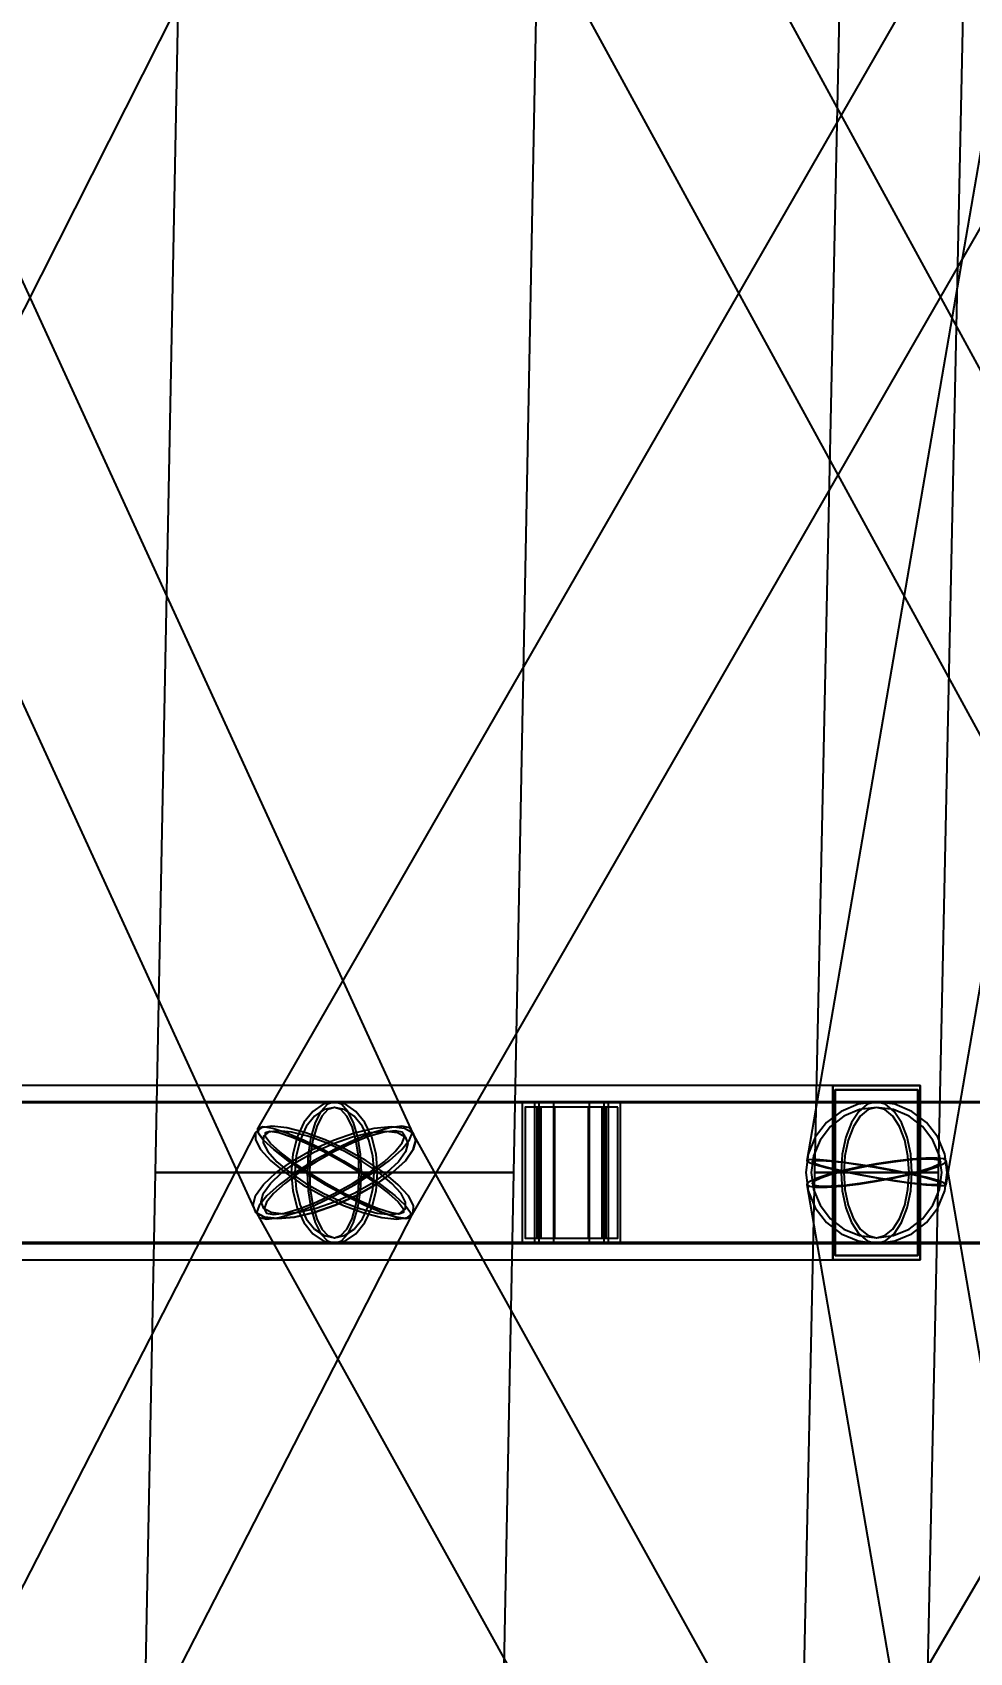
# Model space of a CAD drawing. Header units: millimetres. Extents: x -123812 to 252100, y -3000 to 639000.
# Drawn here: x -6728 to -4037, y 423622 to 428275 of the extents above; entities that cross this region are included whole.
import ezdxf

# ---------------------------------------------------------------- set-up
doc = ezdxf.new("R2010")
doc.units = ezdxf.units.MM
doc.layers.add('D-STR-DIM', color=7, linetype='Continuous', lineweight=13)
doc.layers.add('D-STR-STRC', color=7, linetype='Continuous', lineweight=25)
doc.styles.add('OpenSansCondensed-Light', font='OpenSansCondensed-Light.ttf')
doc.styles.add('TOWER_UNICODE', font='Arial Unicode.ttf')
doc.dimstyles.new('EZDXF', dxfattribs={"dimtxt": 0.25, "dimasz": 0.175, "dimexe": 0.375, "dimexo": 0.125, "dimgap": 0.1, "dimtad": 1, "dimlfac": 100, "dimzin": 12, "dimdsep": 46, "dimtxsty": 'OpenSansCondensed-Light', "dimblk": 'ARCHTICK', "dimcen": 2.5, "dimazin": 3, "dimtfac": 0.5, "dimtmove": 2, "dimatfit": 3})

# ---------------------------------------------------------------- blocks, each defined once
blk = doc.blocks.new('_ARCHTICK')
at = {"color": 0, "linetype": 'BYBLOCK', "const_width": 0.15}
blk.add_lwpolyline([(-0.5, -0.5), (0.5, 0.5)], dxfattribs=at)

msp = doc.modelspace()

# ---------------------------------------------------------------- linework, layer by layer
at = {"layer": 'D-STR-STRC'}
for points in [[(-200.3, 450034.3), (-4504.8, 425034.3), (-4498, 425029.2), (-4478, 425022.1), (-4446.2, 425013.5), (-4404.7, 425004), (-4356.4, 424994.2), (-4304.6, 424984.8), (-4252.7, 424976.5), (-4204.4, 424969.7), (-4163, 424965), (-4131.1, 424962.7), (-4111.1, 424963), (-4104.3, 424965.7), (200.3, 449965.7)], [(-8062, 424885.7), (-5537.1, 429885.7), (-5536.4, 429906.7), (-5551.2, 429934), (-5580.5, 429965.8), (-5622.3, 430000), (-5673.8, 430034.2), (-5731.4, 430066), (-5791.2, 430093.3), (-5849.2, 430114.3), (-5901.3, 430127.5), (-5944.1, 430132), (-5974.6, 430127.5), (-5990.7, 430114.3), (-8515.7, 425114.3)], [(-3203.2, 430127.5), (-6080.7, 425127.5), (-6080, 425114.3), (-6064.4, 425093.3), (-6034.9, 425066), (-5993.6, 425034.2), (-5943.2, 425000), (-5887.3, 424965.8), (-5829.6, 424934), (-5774, 424906.7), (-5724.3, 424885.7), (-5684, 424872.5), (-5655.8, 424868), (-5641.5, 424872.5), (-2764, 429872.5)], [(-8376.5, 429885.7), (-6086.2, 424885.7), (-6062.2, 424872.5), (-6024.6, 424868), (-5975.7, 424872.5), (-5919.1, 424885.7), (-5858.5, 424906.7), (-5798.1, 424934), (-5742, 424965.8), (-5694, 425000), (-5657.4, 425034.2), (-5634.7, 425066), (-5627.4, 425093.3), (-5636, 425114.3), (-7926.3, 430114.3)], [(-5988.6, 429885.7), (-3258.6, 424885.7), (-3251.1, 424872.5), (-3228.8, 424868), (-3193.2, 424872.5), (-3146.7, 424885.7), (-3092.6, 424906.7), (-3034.5, 424934), (-2976.3, 424965.8), (-2922.1, 425000), (-2875.4, 425034.2), (-2839.6, 425066), (-2817.1, 425093.3), (-2809.3, 425114.3), (-5539.2, 430114.3)], [(-8288.9, 424796.8), (-5861.1, 424796.8), (-5829.1, 424803.7), (-5799.3, 424824), (-5773.6, 424856.3), (-5754, 424898.4), (-5741.6, 424947.4), (-5737.4, 425000), (-5741.6, 425052.6), (-5754, 425101.6), (-5773.6, 425143.7), (-5799.3, 425176), (-5829.1, 425196.3), (-5861.1, 425203.2), (-8288.9, 425203.2)], [(-8288.9, 424796.8), (-5861.1, 424796.8), (-5829.1, 424803.7), (-5799.3, 424824), (-5773.6, 424856.3), (-5754, 424898.4), (-5741.6, 424947.4), (-5737.4, 425000), (-5741.6, 425052.6), (-5754, 425101.6), (-5773.6, 425143.7), (-5799.3, 425176), (-5829.1, 425196.3), (-5861.1, 425203.2), (-8288.9, 425203.2)], [(-3033.9, 425203.2), (-5861.1, 425203.2), (-5881.2, 425196.3), (-5900, 425176), (-5916.1, 425143.7), (-5928.5, 425101.6), (-5936.2, 425052.6), (-5938.9, 425000), (-5936.2, 424947.4), (-5928.5, 424898.4), (-5916.1, 424856.3), (-5900, 424824), (-5881.2, 424803.7), (-5861.1, 424796.8), (-3033.9, 424796.8)], [(-3033.9, 425203.2), (-5861.1, 425203.2), (-5881.2, 425196.3), (-5900, 425176), (-5916.1, 425143.7), (-5928.5, 425101.6), (-5936.2, 425052.6), (-5938.9, 425000), (-5936.2, 424947.4), (-5928.5, 424898.4), (-5916.1, 424856.3), (-5900, 424824), (-5881.2, 424803.7), (-5861.1, 424796.8), (-3033.9, 424796.8)], [(0, 425203.2), (-4304.6, 425203.2), (-4330.9, 425196.3), (-4355.4, 425176), (-4376.4, 425143.7), (-4392.6, 425101.6), (-4402.7, 425052.6), (-4406.2, 425000), (-4402.7, 424947.4), (-4392.6, 424898.4), (-4376.4, 424856.3), (-4355.4, 424824), (-4330.9, 424803.7), (-4304.6, 424796.8), (0, 424796.8)], [(0, 425203.2), (-4304.6, 425203.2), (-4330.9, 425196.3), (-4355.4, 425176), (-4376.4, 425143.7), (-4392.6, 425101.6), (-4402.7, 425052.6), (-4406.2, 425000), (-4402.7, 424947.4), (-4392.6, 424898.4), (-4376.4, 424856.3), (-4355.4, 424824), (-4330.9, 424803.7), (-4304.6, 424796.8), (0, 424796.8)], [(-8200.2, 419884.3), (-5635, 424884.3), (-5634.1, 424905.5), (-5648.7, 424933.2), (-5677.8, 424965.4), (-5719.4, 425000), (-5770.6, 425034.6), (-5828, 425066.8), (-5887.6, 425094.5), (-5945.5, 425115.7), (-5997.6, 425129), (-6040.4, 425133.6), (-6071, 425129), (-6087.2, 425115.7), (-8652.5, 420115.7)], [(-5739.6, 419871), (-2815.2, 424871), (-2815.8, 424884.3), (-2831.2, 424905.5), (-2860.4, 424933.2), (-2901.5, 424965.4), (-2951.6, 425000), (-3007.3, 425034.6), (-3064.8, 425066.8), (-3120.2, 425094.5), (-3169.7, 425115.7), (-3210, 425129), (-3238.3, 425133.6), (-3252.7, 425129), (-6177.1, 420129)], [(-2860.4, 420115.7), (-5637.2, 425115.7), (-5644.8, 425129), (-5667.1, 425133.6), (-5702.6, 425129), (-5748.9, 425115.7), (-5802.8, 425094.5), (-5860.8, 425066.8), (-5918.7, 425034.6), (-5972.8, 425000), (-6019.2, 424965.4), (-6054.8, 424933.2), (-6077.3, 424905.5), (-6085, 424884.3), (-3308.1, 419884.3)], [(200.3, 400034), (-4104.3, 425034), (-4111.1, 425039.3), (-4131.1, 425041.9), (-4162.9, 425041.7), (-4204.4, 425038.6), (-4252.7, 425032.9), (-4304.6, 425025), (-4356.4, 425015.4), (-4404.7, 425004.7), (-4446.2, 424993.7), (-4478, 424983.1), (-4498, 424973.7), (-4504.9, 424966), (-200.3, 399966)]]:
    msp.add_lwpolyline(points, dxfattribs=at)
for points in [[(-4482.4, 425000), (-4126.8, 425000), (-3594.4, 450000), (-3950, 450000)], [(-4482.4, 425000), (-4126.8, 425000), (-3594.4, 450000), (-3950, 450000)], [(-6375.9, 425000), (-5346.3, 425000), (-5249.6, 430000), (-6278.2, 430000)], [(-6375.9, 425000), (-5346.3, 425000), (-5249.6, 430000), (-6278.2, 430000)], [(-9098, 424750), (-4179.6, 424750), (-4179.6, 425250), (-9098, 425250)], [(-9098, 424750), (-4179.6, 424750), (-4179.6, 425250), (-9098, 425250)], [(-4429.6, 425250), (-4179.6, 425250), (-4179.6, 424750), (-4429.6, 424750)], [(-4179.6, 425250), (-4429.6, 425250), (-4429.6, 424750), (-4179.6, 424750)], [(-10257.9, 424800), (-5074.5, 424800), (-5074.5, 425200), (-10257.9, 425200)], [(-9114.4, 424800), (-5039.2, 424800), (-5039.2, 425200), (-9114.4, 425200)], [(-9114.4, 424800), (-5039.2, 424800), (-5039.2, 425200), (-9114.4, 425200)], [(-5984.8, 425000), (-5980.6, 424947.4), (-5968.2, 424898.4), (-5948.6, 424856.3), (-5923, 424824), (-5893.1, 424803.7), (-5861.1, 424796.8), (-5829.1, 424803.7), (-5799.3, 424824), (-5773.6, 424856.3), (-5754, 424898.4), (-5741.6, 424947.4), (-5737.4, 425000), (-5741.6, 425052.6), (-5754, 425101.6), (-5773.6, 425143.7), (-5799.3, 425176), (-5829.1, 425196.3), (-5861.1, 425203.2), (-5893.1, 425196.3), (-5923, 425176), (-5948.6, 425143.7), (-5968.2, 425101.6), (-5980.6, 425052.6)], [(-5984.8, 425000), (-5980.6, 424947.4), (-5968.2, 424898.4), (-5948.6, 424856.3), (-5923, 424824), (-5893.1, 424803.7), (-5861.1, 424796.8), (-5829.1, 424803.7), (-5799.3, 424824), (-5773.6, 424856.3), (-5754, 424898.4), (-5741.6, 424947.4), (-5737.4, 425000), (-5741.6, 425052.6), (-5754, 425101.6), (-5773.6, 425143.7), (-5799.3, 425176), (-5829.1, 425196.3), (-5861.1, 425203.2), (-5893.1, 425196.3), (-5923, 425176), (-5948.6, 425143.7), (-5968.2, 425101.6), (-5980.6, 425052.6)], [(-5938.9, 425000), (-5936.2, 424947.4), (-5928.5, 424898.4), (-5916.1, 424856.3), (-5900, 424824), (-5881.2, 424803.7), (-5861.1, 424796.8), (-5841, 424803.7), (-5822.2, 424824), (-5806.1, 424856.3), (-5793.8, 424898.4), (-5786, 424947.4), (-5783.3, 425000), (-5786, 425052.6), (-5793.8, 425101.6), (-5806.1, 425143.7), (-5822.2, 425176), (-5841, 425196.3), (-5861.1, 425203.2), (-5881.2, 425196.3), (-5900, 425176), (-5916.1, 425143.7), (-5928.5, 425101.6), (-5936.2, 425052.6)], [(-5938.9, 425000), (-5936.2, 424947.4), (-5928.5, 424898.4), (-5916.1, 424856.3), (-5900, 424824), (-5881.2, 424803.7), (-5861.1, 424796.8), (-5841, 424803.7), (-5822.2, 424824), (-5806.1, 424856.3), (-5793.8, 424898.4), (-5786, 424947.4), (-5783.3, 425000), (-5786, 425052.6), (-5793.8, 425101.6), (-5806.1, 425143.7), (-5822.2, 425176), (-5841, 425196.3), (-5861.1, 425203.2), (-5881.2, 425196.3), (-5900, 425176), (-5916.1, 425143.7), (-5928.5, 425101.6), (-5936.2, 425052.6)], [(-5039.2, 425200), (-5322, 425200), (-5322, 424800), (-5039.2, 424800)], [(-5039.2, 425200), (-5322, 425200), (-5322, 424800), (-5039.2, 424800)], [(-5074.5, 425200), (-5286.7, 425200), (-5286.7, 424800), (-5074.5, 424800)], [(-5274.3, 424800), (93.8, 424800), (93.8, 425200), (-5274.3, 425200)], [(-5086.8, 425200), (-5274.3, 425200), (-5274.3, 424800), (-5086.8, 424800)], [(-5232.3, 424800), (51.8, 424800), (51.8, 425200), (-5232.3, 425200)], [(-5128.8, 425200), (-5232.3, 425200), (-5232.3, 424800), (-5128.8, 424800)], [(-5232.3, 424800), (51.8, 424800), (51.8, 425200), (-5232.3, 425200)], [(-5128.8, 425200), (-5232.3, 425200), (-5232.3, 424800), (-5128.8, 424800)], [(-4507.8, 425000), (-4500.8, 424947.4), (-4480.5, 424898.4), (-4448.3, 424856.3), (-4406.2, 424824), (-4357.2, 424803.7), (-4304.6, 424796.8), (-4252, 424803.7), (-4203, 424824), (-4160.9, 424856.3), (-4128.6, 424898.4), (-4108.3, 424947.4), (-4101.4, 425000), (-4108.3, 425052.6), (-4128.6, 425101.6), (-4160.9, 425143.7), (-4203, 425176), (-4252, 425196.3), (-4304.6, 425203.2), (-4357.2, 425196.3), (-4406.2, 425176), (-4448.3, 425143.7), (-4480.5, 425101.6), (-4500.8, 425052.6)], [(-4423.6, 425238), (-4185.6, 425238), (-4185.6, 424762), (-4423.6, 424762)], [(-4185.6, 425238), (-4423.6, 425238), (-4423.6, 424762), (-4185.6, 424762)], [(-4406.2, 425000), (-4402.7, 424947.4), (-4392.6, 424898.4), (-4376.4, 424856.3), (-4355.4, 424824), (-4330.9, 424803.7), (-4304.6, 424796.8), (-4278.3, 424803.7), (-4253.8, 424824), (-4232.7, 424856.3), (-4216.6, 424898.4), (-4206.4, 424947.4), (-4203, 425000), (-4206.4, 425052.6), (-4216.6, 425101.6), (-4232.7, 425143.7), (-4253.8, 425176), (-4278.3, 425196.3), (-4304.6, 425203.2), (-4330.9, 425196.3), (-4355.4, 425176), (-4376.4, 425143.7), (-4392.6, 425101.6), (-4402.7, 425052.6)], [(-4406.2, 425000), (-4402.7, 424947.4), (-4392.6, 424898.4), (-4376.4, 424856.3), (-4355.4, 424824), (-4330.9, 424803.7), (-4304.6, 424796.8), (-4278.3, 424803.7), (-4253.8, 424824), (-4232.7, 424856.3), (-4216.6, 424898.4), (-4206.4, 424947.4), (-4203, 425000), (-4206.4, 425052.6), (-4216.6, 425101.6), (-4232.7, 425143.7), (-4253.8, 425176), (-4278.3, 425196.3), (-4304.6, 425203.2), (-4330.9, 425196.3), (-4355.4, 425176), (-4376.4, 425143.7), (-4392.6, 425101.6), (-4402.7, 425052.6)], [(-5975.1, 425000), (-5971.2, 424951.5), (-5959.8, 424906.4), (-5941.7, 424867.6), (-5918.1, 424837.9), (-5890.6, 424819.2), (-5861.1, 424812.8), (-5831.6, 424819.2), (-5804.1, 424837.9), (-5780.5, 424867.6), (-5762.4, 424906.4), (-5751, 424951.5), (-5747.2, 425000), (-5751, 425048.5), (-5762.4, 425093.6), (-5780.5, 425132.4), (-5804.1, 425162.1), (-5831.6, 425180.8), (-5861.1, 425187.2), (-5890.6, 425180.8), (-5918.1, 425162.1), (-5941.7, 425132.4), (-5959.8, 425093.6), (-5971.2, 425048.5)], [(-5975.1, 425000), (-5971.2, 424951.5), (-5959.8, 424906.4), (-5941.7, 424867.6), (-5918.1, 424837.9), (-5890.6, 424819.2), (-5861.1, 424812.8), (-5831.6, 424819.2), (-5804.1, 424837.9), (-5780.5, 424867.6), (-5762.4, 424906.4), (-5751, 424951.5), (-5747.2, 425000), (-5751, 425048.5), (-5762.4, 425093.6), (-5780.5, 425132.4), (-5804.1, 425162.1), (-5831.6, 425180.8), (-5861.1, 425187.2), (-5890.6, 425180.8), (-5918.1, 425162.1), (-5941.7, 425132.4), (-5959.8, 425093.6), (-5971.2, 425048.5)], [(-5932.7, 425000), (-5930.3, 424951.5), (-5923.2, 424906.4), (-5911.8, 424867.6), (-5896.9, 424837.9), (-5879.7, 424819.2), (-5861.1, 424812.8), (-5842.6, 424819.2), (-5825.3, 424837.9), (-5810.5, 424867.6), (-5799.1, 424906.4), (-5791.9, 424951.5), (-5789.5, 425000), (-5791.9, 425048.5), (-5799.1, 425093.6), (-5810.5, 425132.4), (-5825.3, 425162.1), (-5842.6, 425180.8), (-5861.1, 425187.2), (-5879.7, 425180.8), (-5896.9, 425162.1), (-5911.8, 425132.4), (-5923.2, 425093.6), (-5930.3, 425048.5)], [(-5932.7, 425000), (-5930.3, 424951.5), (-5923.2, 424906.4), (-5911.8, 424867.6), (-5896.9, 424837.9), (-5879.7, 424819.2), (-5861.1, 424812.8), (-5842.6, 424819.2), (-5825.3, 424837.9), (-5810.5, 424867.6), (-5799.1, 424906.4), (-5791.9, 424951.5), (-5789.5, 425000), (-5791.9, 425048.5), (-5799.1, 425093.6), (-5810.5, 425132.4), (-5825.3, 425162.1), (-5842.6, 425180.8), (-5861.1, 425187.2), (-5879.7, 425180.8), (-5896.9, 425162.1), (-5911.8, 425132.4), (-5923.2, 425093.6), (-5930.3, 425048.5)], [(-5047.6, 425188), (-5313.5, 425188), (-5313.5, 424812), (-5047.6, 424812)], [(-5047.6, 425188), (-5313.5, 425188), (-5313.5, 424812), (-5047.6, 424812)], [(-5080.8, 425188), (-5280.3, 425188), (-5280.3, 424812), (-5080.8, 424812)], [(-5092.4, 425188), (-5268.7, 425188), (-5268.7, 424812), (-5092.4, 424812)], [(-5131.9, 425188), (-5229.2, 425188), (-5229.2, 424812), (-5131.9, 424812)], [(-5131.9, 425188), (-5229.2, 425188), (-5229.2, 424812), (-5131.9, 424812)], [(-4491.8, 425000), (-4485.4, 424951.5), (-4466.7, 424906.4), (-4436.9, 424867.6), (-4398.2, 424837.9), (-4353, 424819.2), (-4304.6, 424812.8), (-4256.1, 424819.2), (-4211, 424837.9), (-4172.2, 424867.6), (-4142.5, 424906.4), (-4123.8, 424951.5), (-4117.4, 425000), (-4123.8, 425048.5), (-4142.5, 425093.6), (-4172.2, 425132.4), (-4211, 425162.1), (-4256.1, 425180.8), (-4304.6, 425187.2), (-4353, 425180.8), (-4398.2, 425162.1), (-4436.9, 425132.4), (-4466.7, 425093.6), (-4485.4, 425048.5)], [(-4398.2, 425000), (-4395, 424951.5), (-4385.6, 424906.4), (-4370.8, 424867.6), (-4351.4, 424837.9), (-4328.8, 424819.2), (-4304.6, 424812.8), (-4280.3, 424819.2), (-4257.8, 424837.9), (-4238.4, 424867.6), (-4223.5, 424906.4), (-4214.2, 424951.5), (-4211, 425000), (-4214.2, 425048.5), (-4223.5, 425093.6), (-4238.4, 425132.4), (-4257.8, 425162.1), (-4280.3, 425180.8), (-4304.6, 425187.2), (-4328.8, 425180.8), (-4351.4, 425162.1), (-4370.8, 425132.4), (-4385.6, 425093.6), (-4395, 425048.5)], [(-4398.2, 425000), (-4395, 424951.5), (-4385.6, 424906.4), (-4370.8, 424867.6), (-4351.4, 424837.9), (-4328.8, 424819.2), (-4304.6, 424812.8), (-4280.3, 424819.2), (-4257.8, 424837.9), (-4238.4, 424867.6), (-4223.5, 424906.4), (-4214.2, 424951.5), (-4211, 425000), (-4214.2, 425048.5), (-4223.5, 425093.6), (-4238.4, 425132.4), (-4257.8, 425162.1), (-4280.3, 425180.8), (-4304.6, 425187.2), (-4328.8, 425180.8), (-4351.4, 425162.1), (-4370.8, 425132.4), (-4385.6, 425093.6), (-4395, 425048.5)], [(-5694, 425000), (-5742, 424965.8), (-5798.1, 424934), (-5858.5, 424906.7), (-5919.1, 424885.7), (-5975.7, 424872.5), (-6024.6, 424868), (-6062.2, 424872.5), (-6086.2, 424885.7), (-6094.8, 424906.7), (-6087.5, 424934), (-6064.8, 424965.8), (-6028.2, 425000), (-5980.2, 425034.2), (-5924.1, 425066), (-5863.7, 425093.3), (-5803.1, 425114.3), (-5746.5, 425127.5), (-5697.7, 425132), (-5660, 425127.5), (-5636, 425114.3), (-5627.4, 425093.3), (-5634.7, 425066), (-5657.4, 425034.2)], [(-6002.9, 425000), (-5951.6, 424965.4), (-5894.2, 424933.2), (-5834.6, 424905.5), (-5776.7, 424884.3), (-5724.6, 424871), (-5681.8, 424866.4), (-5651.3, 424871), (-5635, 424884.3), (-5634.1, 424905.5), (-5648.7, 424933.2), (-5677.8, 424965.4), (-5719.4, 425000), (-5770.6, 425034.6), (-5828, 425066.8), (-5887.6, 425094.5), (-5945.5, 425115.7), (-5997.6, 425129), (-6040.4, 425133.6), (-6071, 425129), (-6087.2, 425115.7), (-6088.1, 425094.5), (-6073.5, 425066.8), (-6044.4, 425034.6)], [(-5972.8, 425000), (-6019.2, 424965.4), (-6054.8, 424933.2), (-6077.3, 424905.5), (-6085, 424884.3), (-6077.4, 424871), (-6055.2, 424866.4), (-6019.7, 424871), (-5973.3, 424884.3), (-5919.4, 424905.5), (-5861.4, 424933.2), (-5803.5, 424965.4), (-5749.5, 425000), (-5703, 425034.6), (-5667.4, 425066.8), (-5645, 425094.5), (-5637.2, 425115.7), (-5644.8, 425129), (-5667.1, 425133.6), (-5702.6, 425129), (-5748.9, 425115.7), (-5802.8, 425094.5), (-5860.8, 425066.8), (-5918.7, 425034.6)], [(-5779, 425000), (-5728.6, 424965.8), (-5687.3, 424934), (-5657.8, 424906.7), (-5642.2, 424885.7), (-5641.5, 424872.5), (-5655.8, 424868), (-5684, 424872.5), (-5724.3, 424885.7), (-5774, 424906.7), (-5829.6, 424934), (-5887.3, 424965.8), (-5943.2, 425000), (-5993.6, 425034.2), (-6034.9, 425066), (-6064.4, 425093.3), (-6080, 425114.3), (-6080.7, 425127.5), (-6066.5, 425132), (-6038.2, 425127.5), (-5997.9, 425114.3), (-5948.2, 425093.3), (-5892.7, 425066), (-5834.9, 425034.2)], [(-5710.5, 425000), (-5753.7, 424969.2), (-5804.3, 424940.5), (-5858.8, 424915.9), (-5913.4, 424896.9), (-5964.5, 424885.1), (-6008.5, 424881), (-6042.4, 424885.1), (-6064.1, 424896.9), (-6071.8, 424915.9), (-6065.3, 424940.5), (-6044.8, 424969.2), (-6011.8, 425000), (-5968.5, 425030.8), (-5917.9, 425059.5), (-5863.4, 425084.1), (-5808.8, 425103.1), (-5757.8, 425114.9), (-5713.7, 425119), (-5679.8, 425114.9), (-5658.2, 425103.1), (-5650.4, 425084.1), (-5657, 425059.5), (-5677.5, 425030.8)], [(-5988.9, 425000), (-5942.7, 424968.8), (-5891, 424939.8), (-5837.2, 424914.8), (-5785, 424895.7), (-5738.1, 424883.7), (-5699.5, 424879.6), (-5671.9, 424883.7), (-5657.2, 424895.7), (-5656.5, 424914.8), (-5669.6, 424939.8), (-5695.8, 424968.8), (-5733.3, 425000), (-5779.5, 425031.2), (-5831.2, 425060.2), (-5885, 425085.2), (-5937.2, 425104.3), (-5984.1, 425116.3), (-6022.7, 425120.4), (-6050.3, 425116.3), (-6065, 425104.3), (-6065.8, 425085.2), (-6052.6, 425060.2), (-6026.4, 425031.2)], [(-5961.8, 425000), (-6003.6, 424968.8), (-6035.8, 424939.8), (-6056, 424914.8), (-6063, 424895.7), (-6056.2, 424883.7), (-6036.1, 424879.6), (-6004, 424883.7), (-5962.3, 424895.7), (-5913.6, 424914.8), (-5861.4, 424939.8), (-5809.2, 424968.8), (-5760.5, 425000), (-5718.6, 425031.2), (-5686.5, 425060.2), (-5666.2, 425085.2), (-5659.3, 425104.3), (-5666.1, 425116.3), (-5686.2, 425120.4), (-5718.2, 425116.3), (-5759.9, 425104.3), (-5808.6, 425085.2), (-5860.8, 425060.2), (-5913.1, 425031.2)], [(-5787.1, 425000), (-5741.7, 424969.2), (-5704.4, 424940.5), (-5677.8, 424915.9), (-5663.7, 424896.9), (-5663.1, 424885.1), (-5676, 424881), (-5701.4, 424885.1), (-5737.8, 424896.9), (-5782.6, 424915.9), (-5832.7, 424940.5), (-5884.7, 424969.2), (-5935.2, 425000), (-5980.6, 425030.8), (-6017.8, 425059.5), (-6044.4, 425084.1), (-6058.5, 425103.1), (-6059.1, 425114.9), (-6046.3, 425119), (-6020.8, 425114.9), (-5984.4, 425103.1), (-5939.7, 425084.1), (-5889.6, 425059.5), (-5837.5, 425030.8)], [(-4304.6, 425025), (-4356.4, 425015.4), (-4404.7, 425004.7), (-4446.2, 424993.7), (-4478, 424983.1), (-4498, 424973.7), (-4504.9, 424966), (-4498, 424960.7), (-4478, 424958.1), (-4446.2, 424958.3), (-4404.7, 424961.4), (-4356.4, 424967.1), (-4304.6, 424975), (-4252.7, 424984.6), (-4204.4, 424995.3), (-4162.9, 425006.3), (-4131.1, 425016.9), (-4111.1, 425026.3), (-4104.3, 425034), (-4111.1, 425039.3), (-4131.1, 425041.9), (-4162.9, 425041.7), (-4204.4, 425038.6), (-4252.7, 425032.9)], [(-4304.6, 425015.2), (-4356.4, 425023.5), (-4404.7, 425030.3), (-4446.2, 425035), (-4478, 425037.3), (-4498, 425037), (-4504.8, 425034.3), (-4498, 425029.2), (-4478, 425022.1), (-4446.2, 425013.5), (-4404.7, 425004), (-4356.4, 424994.2), (-4304.6, 424984.8), (-4252.7, 424976.5), (-4204.4, 424969.7), (-4163, 424965), (-4131.1, 424962.7), (-4111.1, 424963), (-4104.3, 424965.7), (-4111.1, 424970.8), (-4131.1, 424977.9), (-4163, 424986.5), (-4204.4, 424996), (-4252.7, 425005.8)], [(-4304.6, 425023), (-4352.3, 425014.2), (-4396.8, 425004.3), (-4435.1, 424994.2), (-4464.4, 424984.4), (-4482.8, 424975.7), (-4489.1, 424968.7), (-4482.8, 424963.8), (-4464.4, 424961.4), (-4435.1, 424961.6), (-4396.8, 424964.4), (-4352.3, 424969.6), (-4304.6, 424977), (-4256.8, 424985.8), (-4212.3, 424995.7), (-4174.1, 425005.8), (-4144.8, 425015.6), (-4126.3, 425024.3), (-4120, 425031.3), (-4126.3, 425036.2), (-4144.8, 425038.6), (-4174.1, 425038.4), (-4212.3, 425035.6), (-4256.8, 425030.4)], [(-4304.6, 425014), (-4352.3, 425021.7), (-4396.8, 425027.9), (-4435, 425032.2), (-4464.4, 425034.3), (-4482.8, 425034.1), (-4489.1, 425031.6), (-4482.8, 425026.9), (-4464.4, 425020.4), (-4435, 425012.5), (-4396.8, 425003.7), (-4352.3, 424994.7), (-4304.6, 424986), (-4256.8, 424978.3), (-4212.3, 424972.1), (-4174.1, 424967.8), (-4144.8, 424965.7), (-4126.4, 424965.9), (-4120.1, 424968.4), (-4126.4, 424973.1), (-4144.8, 424979.6), (-4174.1, 424987.5), (-4212.3, 424996.3), (-4256.8, 425005.3)], [(-6473.6, 420000), (-5443.1, 420000), (-5346.3, 425000), (-6375.9, 425000)], [(-6473.6, 420000), (-5443.1, 420000), (-5346.3, 425000), (-6375.9, 425000)], [(-5346.3, 425000), (-5363.9, 425000), (-5415.3, 425000), (-5497.1, 425000), (-5603.7, 425000), (-5727.9, 425000), (-5861.1, 425000), (-5994.3, 425000), (-6118.5, 425000), (-6225.1, 425000), (-6306.9, 425000), (-6358.3, 425000), (-6375.9, 425000), (-6358.3, 425000), (-6306.9, 425000), (-6225.1, 425000), (-6118.5, 425000), (-5994.3, 425000), (-5861.1, 425000), (-5727.9, 425000), (-5603.7, 425000), (-5497.1, 425000), (-5415.3, 425000), (-5363.9, 425000)], [(-5346.3, 425000), (-5363.9, 425000), (-5415.3, 425000), (-5497.1, 425000), (-5603.7, 425000), (-5727.9, 425000), (-5861.1, 425000), (-5994.3, 425000), (-6118.5, 425000), (-6225.1, 425000), (-6306.9, 425000), (-6358.3, 425000), (-6375.9, 425000), (-6358.3, 425000), (-6306.9, 425000), (-6225.1, 425000), (-6118.5, 425000), (-5994.3, 425000), (-5861.1, 425000), (-5727.9, 425000), (-5603.7, 425000), (-5497.1, 425000), (-5415.3, 425000), (-5363.9, 425000)], [(-5346.3, 425000), (-5363.9, 425000), (-5415.3, 425000), (-5497.1, 425000), (-5603.7, 425000), (-5727.9, 425000), (-5861.1, 425000), (-5994.3, 425000), (-6118.5, 425000), (-6225.1, 425000), (-6306.9, 425000), (-6358.3, 425000), (-6375.9, 425000), (-6358.3, 425000), (-6306.9, 425000), (-6225.1, 425000), (-6118.5, 425000), (-5994.3, 425000), (-5861.1, 425000), (-5727.9, 425000), (-5603.7, 425000), (-5497.1, 425000), (-5415.3, 425000), (-5363.9, 425000)], [(-5346.3, 425000), (-5363.9, 425000), (-5415.3, 425000), (-5497.1, 425000), (-5603.7, 425000), (-5727.9, 425000), (-5861.1, 425000), (-5994.3, 425000), (-6118.5, 425000), (-6225.1, 425000), (-6306.9, 425000), (-6358.3, 425000), (-6375.9, 425000), (-6358.3, 425000), (-6306.9, 425000), (-6225.1, 425000), (-6118.5, 425000), (-5994.3, 425000), (-5861.1, 425000), (-5727.9, 425000), (-5603.7, 425000), (-5497.1, 425000), (-5415.3, 425000), (-5363.9, 425000)], [(-5400.7, 425000), (-5416.4, 425000), (-5462.4, 425000), (-5535.6, 425000), (-5630.9, 425000), (-5742, 425000), (-5861.1, 425000), (-5980.3, 425000), (-6091.3, 425000), (-6186.7, 425000), (-6259.8, 425000), (-6305.8, 425000), (-6321.5, 425000), (-6305.8, 425000), (-6259.8, 425000), (-6186.7, 425000), (-6091.3, 425000), (-5980.3, 425000), (-5861.1, 425000), (-5742, 425000), (-5630.9, 425000), (-5535.6, 425000), (-5462.4, 425000), (-5416.4, 425000)], [(-5400.7, 425000), (-5416.4, 425000), (-5462.4, 425000), (-5535.6, 425000), (-5630.9, 425000), (-5742, 425000), (-5861.1, 425000), (-5980.3, 425000), (-6091.3, 425000), (-6186.7, 425000), (-6259.8, 425000), (-6305.8, 425000), (-6321.5, 425000), (-6305.8, 425000), (-6259.8, 425000), (-6186.7, 425000), (-6091.3, 425000), (-5980.3, 425000), (-5861.1, 425000), (-5742, 425000), (-5630.9, 425000), (-5535.6, 425000), (-5462.4, 425000), (-5416.4, 425000)], [(-5400.7, 425000), (-5416.4, 425000), (-5462.4, 425000), (-5535.6, 425000), (-5630.9, 425000), (-5742, 425000), (-5861.1, 425000), (-5980.3, 425000), (-6091.3, 425000), (-6186.7, 425000), (-6259.8, 425000), (-6305.8, 425000), (-6321.5, 425000), (-6305.8, 425000), (-6259.8, 425000), (-6186.7, 425000), (-6091.3, 425000), (-5980.3, 425000), (-5861.1, 425000), (-5742, 425000), (-5630.9, 425000), (-5535.6, 425000), (-5462.4, 425000), (-5416.4, 425000)], [(-5400.7, 425000), (-5416.4, 425000), (-5462.4, 425000), (-5535.6, 425000), (-5630.9, 425000), (-5742, 425000), (-5861.1, 425000), (-5980.3, 425000), (-6091.3, 425000), (-6186.7, 425000), (-6259.8, 425000), (-6305.8, 425000), (-6321.5, 425000), (-6305.8, 425000), (-6259.8, 425000), (-6186.7, 425000), (-6091.3, 425000), (-5980.3, 425000), (-5861.1, 425000), (-5742, 425000), (-5630.9, 425000), (-5535.6, 425000), (-5462.4, 425000), (-5416.4, 425000)], [(-5014.8, 400000), (-4659.2, 400000), (-4126.8, 425000), (-4482.4, 425000)], [(-5014.8, 400000), (-4659.2, 400000), (-4126.8, 425000), (-4482.4, 425000)], [(-4126.8, 425000), (-4132.8, 425000), (-4150.6, 425000), (-4178.8, 425000), (-4215.7, 425000), (-4258.6, 425000), (-4304.6, 425000), (-4350.6, 425000), (-4393.5, 425000), (-4430.3, 425000), (-4458.6, 425000), (-4476.3, 425000), (-4482.4, 425000), (-4476.3, 425000), (-4458.6, 425000), (-4430.3, 425000), (-4393.5, 425000), (-4350.6, 425000), (-4304.6, 425000), (-4258.6, 425000), (-4215.7, 425000), (-4178.8, 425000), (-4150.6, 425000), (-4132.8, 425000)], [(-4126.8, 425000), (-4132.8, 425000), (-4150.6, 425000), (-4178.8, 425000), (-4215.7, 425000), (-4258.6, 425000), (-4304.6, 425000), (-4350.6, 425000), (-4393.5, 425000), (-4430.3, 425000), (-4458.6, 425000), (-4476.3, 425000), (-4482.4, 425000), (-4476.3, 425000), (-4458.6, 425000), (-4430.3, 425000), (-4393.5, 425000), (-4350.6, 425000), (-4304.6, 425000), (-4258.6, 425000), (-4215.7, 425000), (-4178.8, 425000), (-4150.6, 425000), (-4132.8, 425000)]]:
    msp.add_lwpolyline(points, close=True, dxfattribs=at)

# ---------------------------------------------------------------- dimensions: what is measured, and where the dimension line sits
at = {"layer": 'D-STR-DIM'}
msp.add_linear_dim(base=(-112000, 0), p1=(0, 0), p2=(0, 634000), angle=90, dimstyle='EZDXF', override={"dimtxt": 8400, "dimasz": 3750, "dimexe": 2100, "dimexo": 1800, "dimgap": 2100, "dimtad": 1, "dimdec": 0, "dimlfac": 1, "dimlunit": 2, "dimtxsty": 'TOWER_UNICODE', "dimclrd": 7, "dimclre": 7, "dimclrt": 7}, dxfattribs=at).render()

doc.saveas('drawing.dxf')
